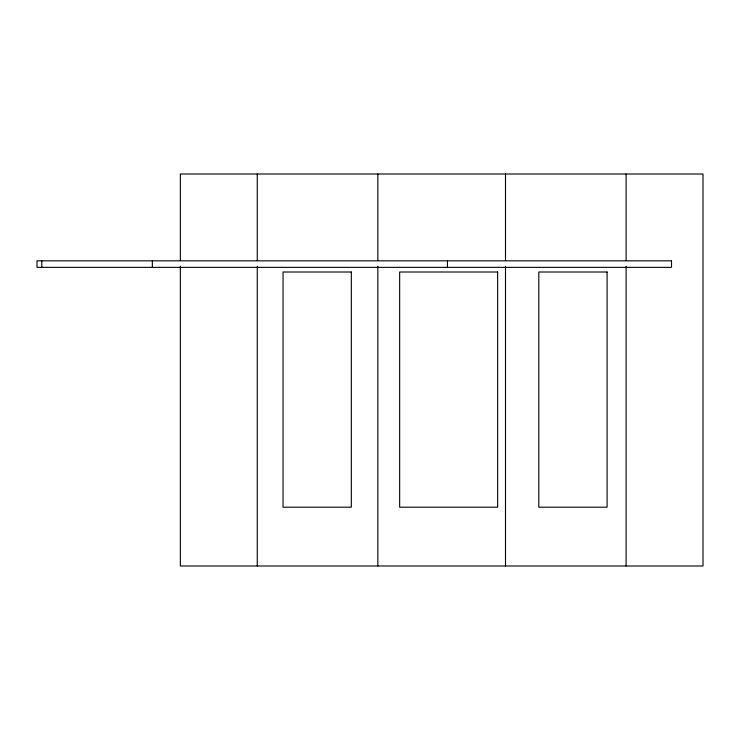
<?xml version="1.0" encoding="UTF-8"?>
<svg xmlns="http://www.w3.org/2000/svg" width="740" height="740" viewBox="0 0 740 740"><rect width="100%" height="100%" fill="white"/><g stroke="black" fill="none" stroke-linecap="round" stroke-linejoin="round"><path stroke-width="1.11" d="M626.105 174.011L626.105 260.48M626.105 266.243L626.105 565.989M505.503 174.011L505.503 260.48M505.503 266.243L505.503 565.989M447.45 260.832L447.45 267.362M377.853 174.011L377.853 260.48M377.853 266.243L377.853 565.989M257.261 174.011L257.261 260.48M257.261 266.243L257.261 565.989M180.357 260.48L180.357 174.011L703 174.011L703 565.989L180.357 565.989L180.357 266.243M152.357 260.832L152.357 267.362M41.81 260.832L41.81 267.362M671.513 260.832L37 260.832L37 267.362L671.513 267.362L671.513 260.832M351.324 272.006L283.041 272.006L283.041 507.196L351.324 507.196L351.324 272.006M497.65 272.006L399.656 272.006L399.656 507.196L497.65 507.196L497.65 272.006M607.096 272.006L538.803 272.006L538.803 507.196L607.096 507.196L607.096 272.006"/></g></svg>
